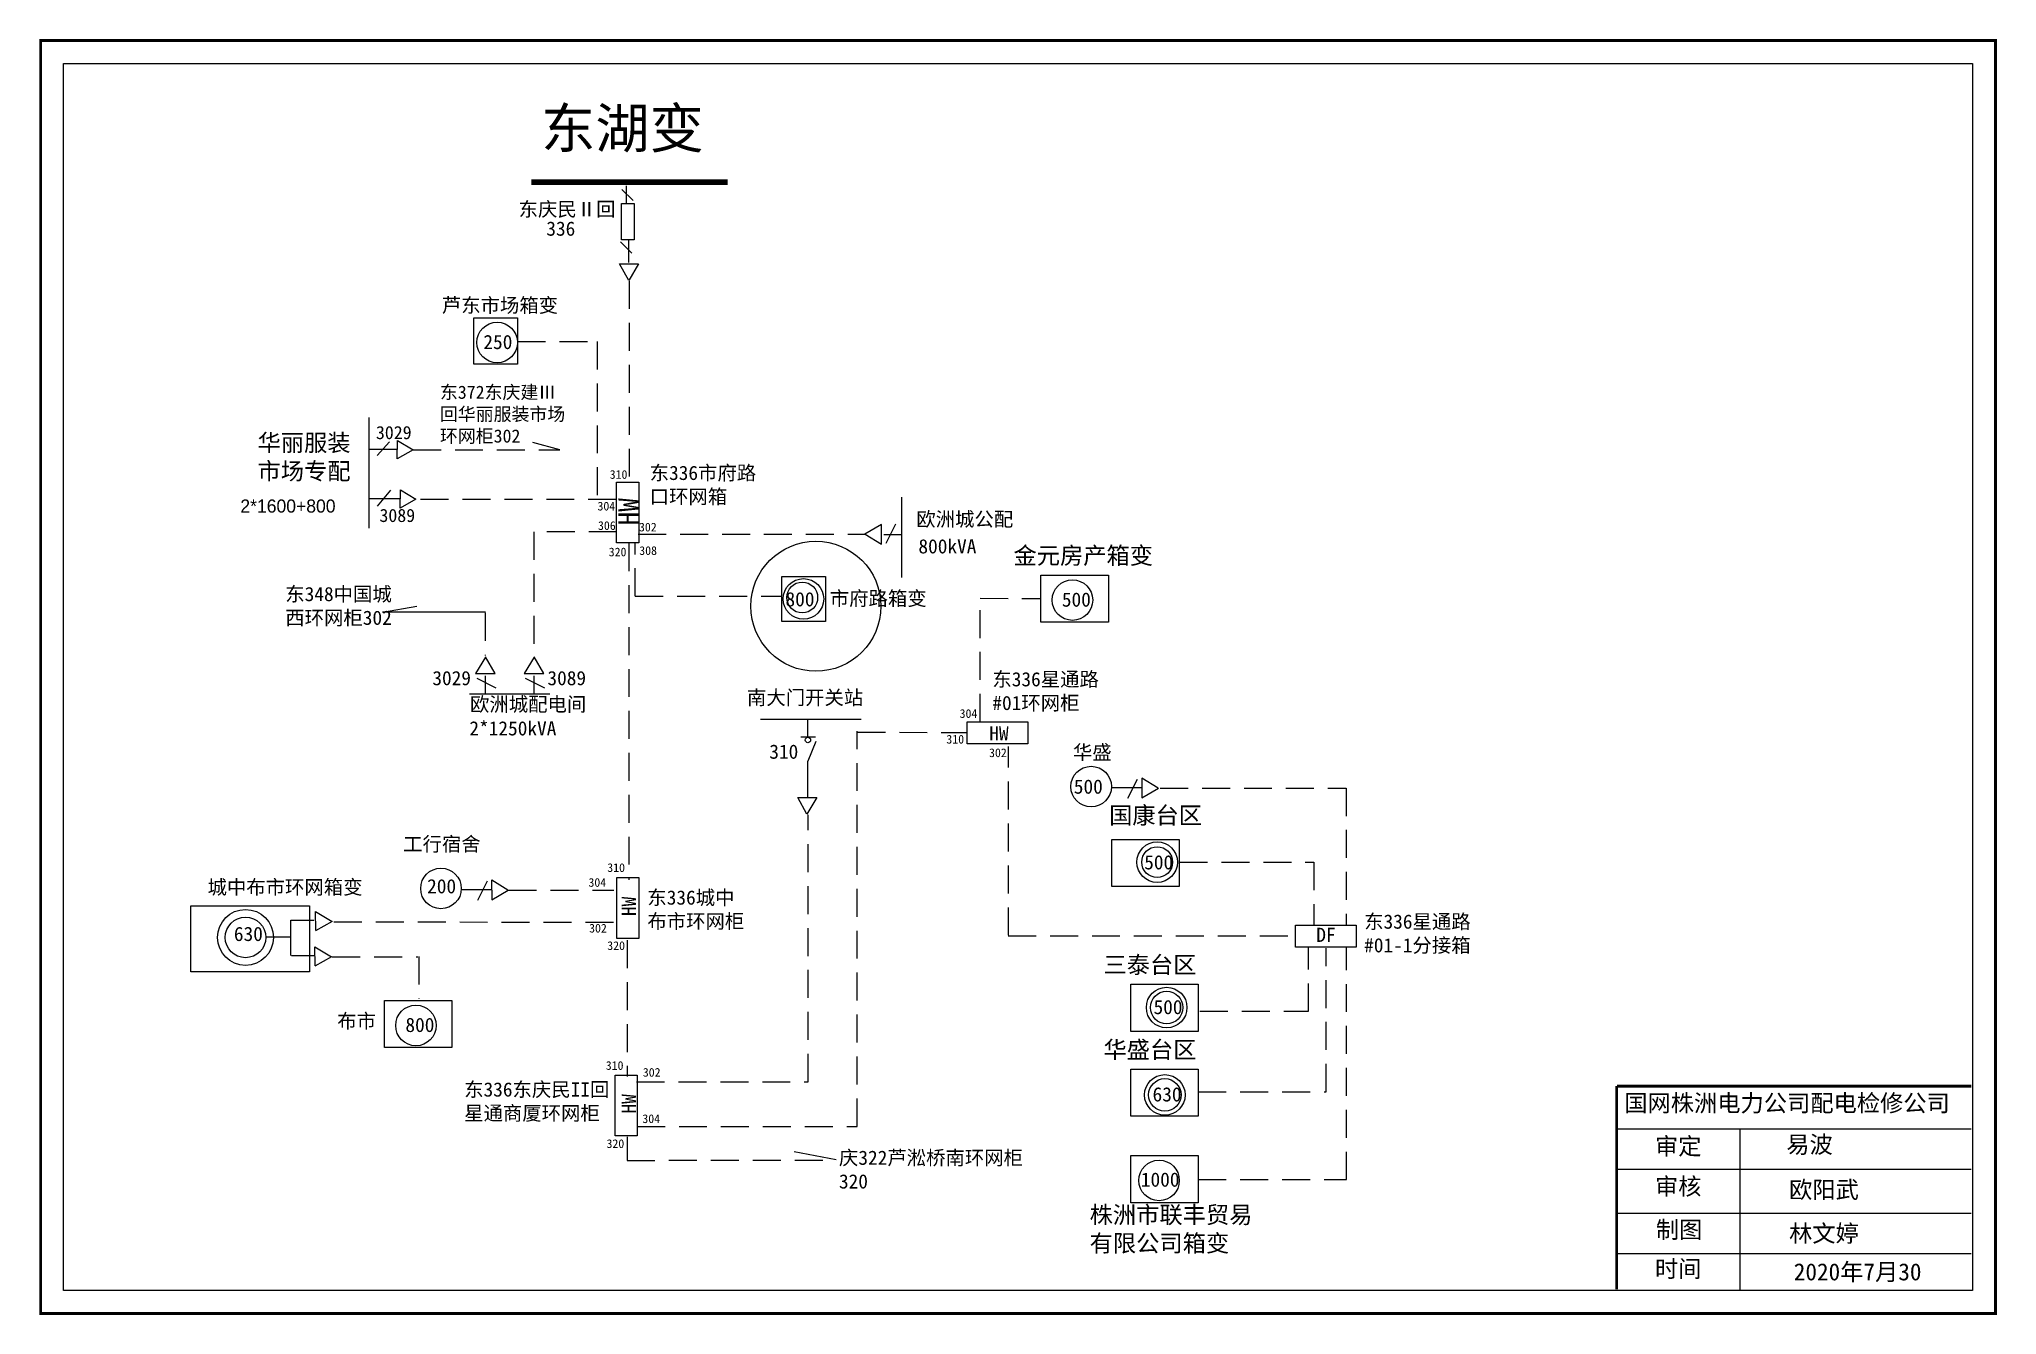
# Model space of a CAD drawing. Extents: x 0 to 344, y 0 to 224.
import ezdxf

# ---------------------------------------------------------------- set-up
doc = ezdxf.new("R2010")
doc.units = 0
doc.header["$LTSCALE"] = 0.774411
doc.linetypes.add('ACAD_ISO02W100', pattern=[15, 12, -3])
doc.linetypes.add('DASHED2', pattern=[9.525, 6.35, -3.175])
doc.layers.get('0').update_dxf_attribs({"linetype": 'CONTINUOUS'})
doc.styles.get("Standard").update_dxf_attribs({"font": '', "height": 2.5})
doc.styles.add('字体', font='', dxfattribs={"height": 2.5})
doc.styles.get('Standard').set_extended_font_data('SimSun')
doc.styles.get('字体').set_extended_font_data('楷体_GB2312')

msp = doc.modelspace()

# ---------------------------------------------------------------- linework, layer by layer
at = {"color": 7, "linetype": 'Continuous'}
for p, q in [((104.25, 195.78), (102.27, 197.76)), ((104.03, 186.55), (102.05, 188.52)), ((103.47, 188.86), (103.47, 184.91)), ((103.48, 181.71), (101.85, 184.67)), ((101.89, 184.65), (105.23, 184.67)), ((105.23, 184.67), (103.48, 181.71)), ((148.78, 135.53), (150.48, 138.91)), ((76.73, 111.75), (80.12, 110.05)), ((85.27, 111.75), (88.66, 110.05)), ((126.65, 104.55), (144.4, 104.55)), ((192.95, 93.94), (191.26, 90.56)), ((134.85, 87.79), (133.22, 90.75)), ((133.25, 90.73), (136.6, 90.75)), ((136.6, 90.75), (134.85, 87.79)), ((193.76, 92.44), (188.57, 92.44)), ((78.56, 76.02), (76.86, 72.63)), ((79.36, 74.52), (74.18, 74.52)), ((26.45, 71.7), (47.32, 71.7)), ((26.45, 60.09), (26.45, 71.7)), ((44.01, 62.95), (44.01, 69.17)), ((44.01, 69.17), (48.08, 69.17)), ((47.32, 71.7), (47.32, 60.09)), ((48.41, 67.37), (48.36, 70.7)), ((48.36, 70.7), (51.32, 68.94)), ((51.32, 68.94), (48.36, 67.31)), ((43.86, 66.2), (39.67, 66.2)), ((44.13, 62.95), (48.2, 62.95)), ((48.29, 61.15), (48.25, 64.47)), ((48.25, 64.47), (51.2, 62.72)), ((51.2, 62.72), (48.25, 61.09)), ((47.32, 60.09), (26.45, 60.09)), ((103.19, 31.06), (103.19, 26.9))]:
    msp.add_line(p, q, dxfattribs=at)
at = {"color": 7, "linetype": 'ACAD_ISO02W100'}
for p, q in [((103.11, 195.28), (103.11, 198.37)), ((102.23, 188.88), (102.23, 195.28)), ((102.23, 195.28), (104.44, 195.28)), ((104.44, 195.28), (104.44, 188.88)), ((104.44, 188.88), (102.23, 188.88)), ((135.01, 101.42), (135.01, 104.51)), ((135.01, 90.75), (135.01, 97.12))]:
    msp.add_line(p, q, dxfattribs=at)
at = {"color": 7, "linetype": 'DASHED2'}
for p, q in [((103.57, 181.63), (103.57, 146.22)), ((101.29, 143.19), (66.17, 143.19)), ((147.96, 138.77), (145.04, 137.08)), ((147.98, 135.31), (147.96, 138.77)), ((103.53, 135.49), (103.5, 76.25)), ((104.64, 126.16), (104.64, 135.53)), ((105.16, 137.11), (145.04, 137.11)), ((145.11, 137.08), (147.94, 135.33)), ((104.64, 126.16), (130.44, 126.16)), ((165.31, 125.81), (175.84, 125.78)), ((165.31, 104.06), (165.31, 125.81)), ((78.29, 115.42), (76.54, 112.59)), ((79.97, 112.57), (78.28, 115.49)), ((86.83, 115.42), (85.08, 112.59)), ((88.52, 112.57), (86.82, 115.49)), ((76.51, 112.55), (79.97, 112.57)), ((85.06, 112.55), (88.52, 112.57)), ((143.68, 32.89), (143.68, 102.4)), ((143.73, 102.24), (163.09, 102.2)), ((170.29, 66.5), (170.29, 99.74)), ((193.76, 94.16), (193.78, 90.7)), ((196.62, 92.39), (193.8, 94.14)), ((193.78, 90.7), (196.7, 92.39)), ((197, 92.41), (229.7, 92.41)), ((229.7, 92.41), (229.7, 68.23)), ((135.05, 40.73), (135.08, 87.68)), ((200.41, 79.38), (224.03, 79.38)), ((224.03, 79.38), (224.03, 68.42)), ((79.36, 76.24), (79.38, 72.77)), ((82.23, 74.46), (79.4, 76.21)), ((79.38, 72.77), (82.3, 74.47)), ((82.34, 74.45), (100.85, 74.45)), ((103.19, 65.64), (103.19, 41.67)), ((170.26, 66.43), (220.83, 66.39)), ((51.31, 62.69), (66.37, 62.72)), ((66.57, 62.75), (66.56, 55.33)), ((223.08, 53.13), (223.08, 64.46)), ((226.22, 38.96), (226.22, 64.27)), ((229.81, 23.51), (229.81, 64.4)), ((204, 53.13), (223.08, 53.13)), ((104.87, 40.73), (135.05, 40.73)), ((203.7, 38.96), (226.22, 38.96)), ((104.96, 32.89), (143.68, 32.89)), ((103.19, 26.9), (140, 26.96)), ((203.7, 23.51), (229.81, 23.51))]:
    msp.add_line(p, q, dxfattribs=at)
at = {"color": 0, "linetype": 'DASHED2'}
for p, q in [((83.91, 170.98), (97.92, 170.98)), ((97.92, 170.98), (97.92, 143.25)), ((65.55, 151.92), (91.35, 151.91)), ((91.35, 151.91), (86.38, 153.31))]:
    msp.add_line(p, q, dxfattribs=at)
at = {"linetype": 'Continuous'}
for p, q in [((57.79, 138.13), (57.8, 157.63)), ((62.71, 151.97), (57.67, 151.97)), ((61.41, 153.32), (59.25, 150.9)), ((61.54, 144.84), (59.25, 142.02)), ((63.21, 143.28), (57.79, 143.29)), ((151.53, 129.47), (151.53, 143.59)), ((148.36, 137.04), (151.53, 137.04)), ((78.24, 112.17), (78.24, 109)), ((86.79, 112.17), (86.79, 109)), ((75.49, 109), (89.6, 109)), ((277.36, 32.45), (339.73, 32.45)), ((299.01, 32.45), (299.01, 4.11)), ((277.36, 25.35), (339.73, 25.35)), ((277.36, 17.6), (339.73, 17.6)), ((277.36, 10.5), (339.73, 10.5))]:
    msp.add_line(p, q, dxfattribs=at)
at = {"linetype": 'DASHED2'}
for p, q in [((86.79, 137.47), (86.79, 115.73)), ((101.37, 137.47), (86.83, 137.47)), ((78.24, 123.25), (78.24, 115.73)), ((100.79, 68.76), (51.33, 68.81))]:
    msp.add_line(p, q, dxfattribs=at)
at = {"color": 0, "linetype": 'Continuous'}
for p, q in [((60.18, 123.34), (66.22, 124.4)), ((78.3, 123.34), (60.18, 123.34)), ((133.76, 101.43), (136.38, 101.43)), ((136.43, 100.61), (134.99, 97.12)), ((139.99, 27), (132.59, 28.39))]:
    msp.add_line(p, q, dxfattribs=at)
at = {"linetype": 'Continuous', "const_width": 0.5}
msp.add_lwpolyline([(0, 223.94), (343.97, 223.94), (343.97, -0.03), (0, -0.03)], close=True, dxfattribs=at)
at = {"linetype": 'Continuous'}
for points in [[(4.04, 219.89), (339.92, 219.89), (339.92, 4.02), (4.04, 4.02)], [(101.36, 146.22), (105.24, 146.22), (105.24, 135.54), (101.36, 135.54)], [(176.02, 121.6), (176.02, 129.9), (187.88, 129.9), (187.88, 121.6)], [(173.74, 104.09), (173.74, 100.2), (163.06, 100.2), (163.06, 104.09)], [(188.49, 75.08), (188.49, 83.39), (200.34, 83.39), (200.34, 75.08)], [(101.4, 76.65), (105.29, 76.65), (105.29, 65.97), (101.4, 65.97)], [(231.48, 68.29), (231.48, 64.4), (220.81, 64.4), (220.81, 68.29)], [(191.85, 49.59), (191.85, 57.9), (203.7, 57.9), (203.7, 49.59)], [(60.51, 46.75), (60.51, 55.06), (72.37, 55.06), (72.37, 46.75)], [(101.08, 41.91), (104.96, 41.91), (104.96, 31.23), (101.08, 31.23)], [(191.85, 34.66), (191.85, 42.96), (203.7, 42.96), (203.7, 34.66)], [(191.85, 19.45), (191.85, 27.75), (203.7, 27.75), (203.7, 19.45)]]:
    msp.add_lwpolyline(points, close=True, dxfattribs=at)
for points, const_width in [([(120.87, 199.01), (86.32, 199.03)], 1), ([(277.32, 39.96), (277.32, 4.23)], 0.5), ([(277.36, 39.96), (339.73, 39.96)], 0.5)]:
    msp.add_lwpolyline(points, dxfattribs=dict(at, const_width=const_width))
at = {"color": 0, "linetype": 'Continuous'}
for points in [[(76.24, 175.14), (83.91, 175.14), (83.91, 166.99), (76.24, 166.99)], [(130.44, 129.64), (138.1, 129.64), (138.1, 121.74), (130.44, 121.74)]]:
    msp.add_lwpolyline(points, close=True, dxfattribs=at)
for points in [[(62.77, 150.35), (62.8, 153.54), (65.55, 151.92)], [(63.27, 141.67), (63.31, 144.86), (66.05, 143.24)]]:
    msp.add_lwpolyline(points, close=True)
at = {"linetype": 'Continuous'}
for centre, radius in [((80.33, 170.81), 3.57), ((181.56, 125.49), 3.57), ((196.47, 79.38), 3.57), ((196.47, 79.38), 2.71), ((198.14, 53.79), 3.57), ((198.14, 53.79), 2.86), ((66.05, 50.64), 3.57), ((197.82, 38.42), 3.57), ((197.82, 38.42), 2.86), ((196.8, 23.37), 3.57)]:
    msp.add_circle(centre, radius, dxfattribs=at)
at = {"color": 1, "linetype": 'Continuous'}
msp.add_circle((136.41, 124.4), 11.44, dxfattribs=at)
at = {"color": 7, "linetype": 'Continuous'}
for centre, radius in [((134.23, 125.69), 3.57), ((134.02, 125.94), 2.71), ((184.85, 92.67), 3.57), ((70.45, 74.75), 3.57), ((36.06, 66.13), 4.92), ((36.06, 66.13), 3.57)]:
    msp.add_circle(centre, radius, dxfattribs=at)
at = {"color": 0, "linetype": 'Continuous'}
msp.add_circle((135.02, 100.86), 0.479, dxfattribs=at)

# ---------------------------------------------------------------- texts
msp.add_text('336', height=2.5, dxfattribs=at).set_placement((88.98, 189.6))
at = {"color": 7, "linetype": 'Continuous'}
for s, height, p in [('310', 1.527, (100.14, 146.83)), ('304', 1.527, (97.99, 141.25)), ('欧洲城公配', 2.5, (154.09, 138.48)), ('306', 1.527, (98.08, 137.83)), ('302', 1.527, (105.29, 137.57)), ('320', 1.527, (99.97, 133.19)), ('308', 1.527, (105.34, 133.43)), ('800kVA', 2.5, (154.46, 133.7)), ('800', 2.5, (131.07, 124.39)), ('3029', 2.5, (68.93, 110.51)), ('3089', 2.5, (89.18, 110.51)), ('2*1250kVA', 2.5, (75.45, 101.67)), ('304', 1.527, (161.71, 104.76)), ('310', 2.5, (128.22, 97.57)), ('310', 1.527, (159.38, 100.24)), ('华盛', 2.5, (181.64, 97.46)), ('302', 1.527, (166.89, 97.86)), ('500', 2.5, (181.8, 91.42)), ('200', 2.5, (68.01, 73.89)), ('304', 1.527, (96.4, 75.04)), ('310', 1.527, (99.71, 77.65)), ('630', 2.5, (34.01, 65.5)), ('302', 1.527, (96.52, 66.99)), ('320', 1.527, (99.71, 63.92)), ('310', 1.527, (99.45, 42.83)), ('302', 1.527, (105.97, 41.63)), ('304', 1.527, (105.89, 33.47)), ('320', 1.527, (99.58, 29.08))]:
    msp.add_text(s, height=height, dxfattribs=at).set_placement(p)
at = {"color": 7, "linetype": 'Continuous', "style": '字体'}
for height, p in [(3.517, (105.15, 138.64)), (2.5, (104.75, 69.89)), (2.5, (104.75, 35.15))]:
    msp.add_text('HW', height=height, rotation=90, dxfattribs=at).set_placement(p)
for s, p in [('HW', (166.93, 100.79)), ('DF', (224.47, 65.34))]:
    msp.add_text(s, height=2.5, dxfattribs=at).set_placement(p)
at = {"color": 7, "linetype": 'Continuous', "insert": (88.06, 212.02), "char_height": 7, "width": 132.2648, "attachment_point": 1, "style": '字体'}
msp.add_mtext('东湖变', dxfattribs=at)
at = {"color": 0, "linetype": 'Continuous', "insert": (84.11, 195.52), "char_height": 2.5, "width": 17.5804, "attachment_point": 1, "style": '字体'}
msp.add_mtext('东庆民Ⅱ回', dxfattribs=at)
at = {"linetype": 'Continuous', "attachment_point": 1, "style": '字体'}
for s, insert, char_height, width in [('芦东市场箱变', (70.6, 178.61), 2.5, 31.365), ('{\\fSimSun|b0|i0|c134|p2;东}336{\\fSimSun|b0|i0|c134|p2;市府路口环网箱}', (107.17, 149.12), 2.5, 21.6105), ('金元房产箱变', (171.19, 134.83), 3, 25.3333), ('东348中国城西环网柜302', (43.05, 127.8), 2.5, 21.0612), ('市府路箱变', (138.86, 127.03), 2.5, 31.365), ('东336星通路\\P#01环网柜', (167.47, 112.81), 2.5, 28.7955), ('{\\fSimSun|b0|i0|c134|p2;欧洲城配电间}', (75.56, 108.41), 2.5, 28.7955), ('{\\fSimSun|b0|i0|c134|p2;南大门开关站}', (124.29, 109.59), 2.5, 31.365), ('国康台区', (188.01, 89.13), 3, 17.8611), ('{\\fSimSun|b0|i0|c134|p2;工行宿舍}', (63.79, 83.81), 2.5, 28.7955), ('{\\fSimSun|b0|i0|c134|p2;城中布市环网箱变}', (29.37, 76.23), 2.5, 28.7955), ('东336城中布市环网柜', (106.76, 74.4), 2.5, 18.6773), ('东336星通路\\P#01-1分接箱', (232.89, 70.17), 2.5, 28.7955), ('三泰台区', (187.02, 62.82), 3, 25.3333), ('{\\fSimSun|b0|i0|c134|p2;布市}', (52.2, 52.68), 2.5, 28.7955), ('华盛台区', (187.02, 47.89), 3, 25.3333), ('东336东庆民II回\\P星通商厦环网柜', (74.53, 40.63), 2.5, 28.7955), ('{\\fSimSun|b0|i0|c134|p2;国网株洲电力公司配电检修公司}', (278.66, 38.48), 3, 82.0179), ('审定', (284.06, 30.9), 3, 23.4615), ('{\\fSimSun|b0|i0|c134|p2;易波}', (307.17, 31.2), 3, 33.0539), ('庆322芦淞桥南环网柜320', (140.48, 28.62), 2.5, 32.4243), ('审核', (284.06, 23.83), 3, 23.4615), ('{\\fSimSun|b0|i0|c134|p2;欧阳武}', (307.66, 23.25), 3, 33.0539), ('株洲市联丰贸易有限公司箱变', (184.59, 18.83), 3, 29.2291), ('制图', (284.22, 16.21), 3, 23.4615), ('{\\fSimSun|b0|i0|c134|p2;林文婷}', (307.66, 15.55), 3, 33.0539), ('时间', (284.06, 9.33), 3, 23.4615), ('2020{\\fSimSun|b0|i0|c134|p2;年}7{\\fSimSun|b0|i0|c134|p2;月30}', (308.49, 8.79), 3, 31.2652)]:
    msp.add_mtext(s, dxfattribs=dict(at, insert=insert, char_height=char_height, width=width))
at = {"linetype": 'Continuous', "char_height": 2.5, "width": 4.3976, "attachment_point": 1}
for s, insert in [('250', (77.91, 172.15)), ('500', (179.7, 126.83)), ('500', (194.19, 80.6)), ('800', (64.19, 51.99)), ('500', (195.83, 55.13)), ('630', (195.66, 39.77)), ('1000', (193.6, 24.77))]:
    msp.add_mtext(s, dxfattribs=dict(at, insert=insert))
at = {"linetype": 'DASHED2', "attachment_point": 1, "style": '字体'}
for s, insert, char_height, width in [('东372东庆建Ⅲ回华丽服装市场环网柜302', (70.26, 163.22), 2.31, 22.3053), ('华丽服装市场专配', (38.17, 154.68), 3, 19.496)]:
    msp.add_mtext(s, dxfattribs=dict(at, insert=insert, char_height=char_height, width=width))
at = {"color": 0, "linetype": 'Continuous', "char_height": 2.31, "width": 3.7131, "attachment_point": 1}
for s, insert in [('3029', (59, 156.12)), ('{\\f\uffbfﾬￌﾣﾤ_GB2312|b0|i0|c134|p49;2*1600+800}', (35.15, 143.19)), ('3089', (59.62, 141.54))]:
    msp.add_mtext(s, dxfattribs=dict(at, insert=insert))

doc.saveas('drawing.dxf')
